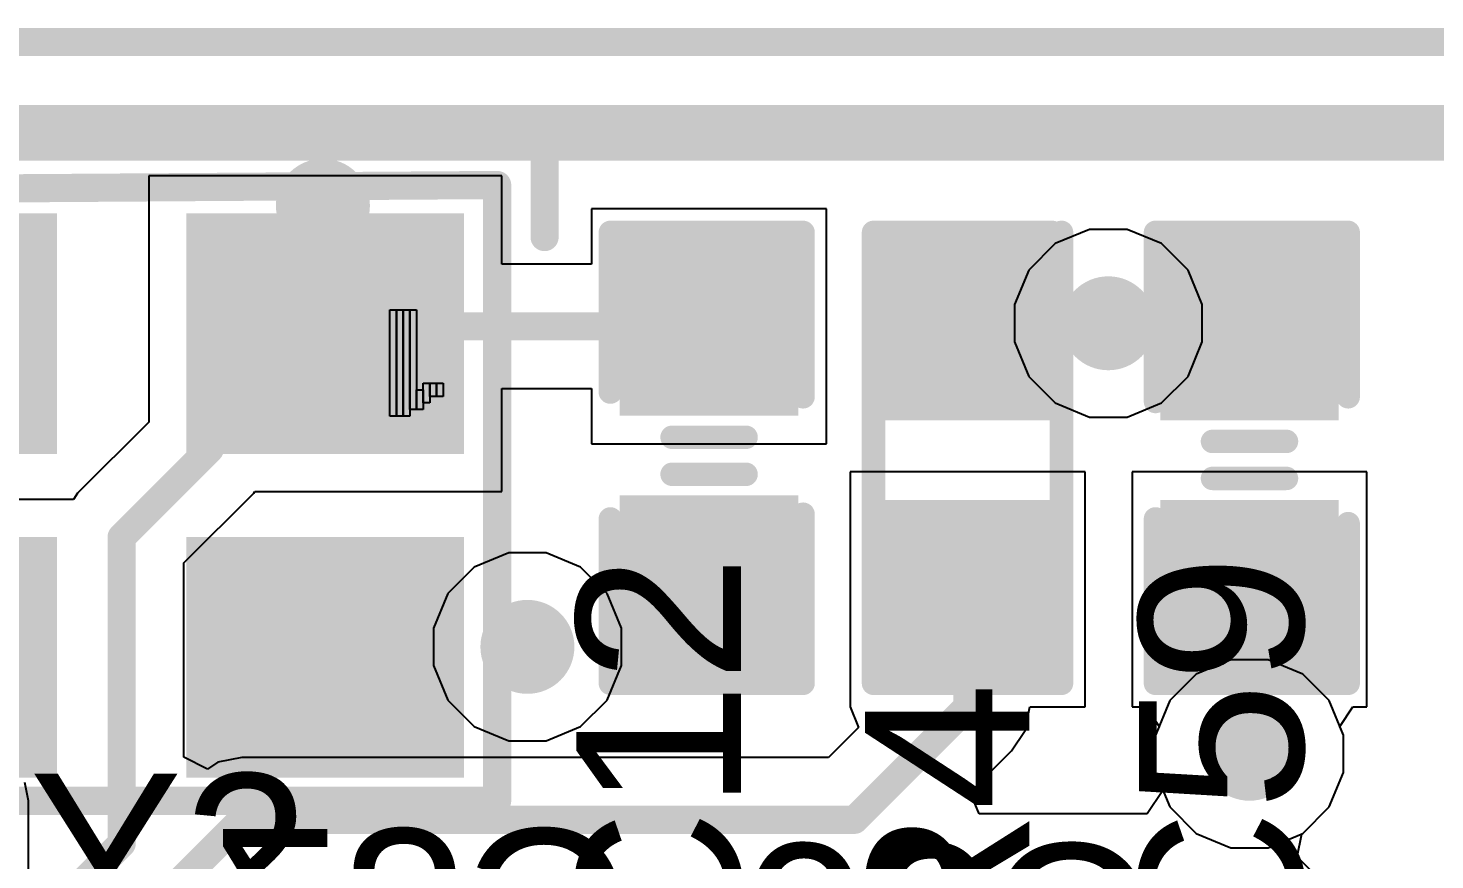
# Model space of a CAD drawing. Header units: inches. Extents: x -1 to 1.07, y -0.9 to 1.08.
# Drawn here: x -0.1649 to 0.1344, y 0.2074 to 0.3845 of the extents above; entities that cross this region are included whole.
import ezdxf

# ---------------------------------------------------------------- set-up
doc = ezdxf.new("R2010")
doc.units = ezdxf.units.IN
doc.header["$MEASUREMENT"] = 0
for name, color, linetype in [('BottomLayer', 5, 'Continuous'), ('BottomOverlay', 54, 'Continuous'), ('Mechanical15', 56, 'Continuous'), ('MidLayer1', 16, 'Continuous'), ('MidLayer2', 76, 'Continuous'), ('TopLayer', 1, 'Continuous'), ('TopOverlay', 2, 'Continuous'), ('TopPaste', 8, 'Continuous'), ('TopSolder', 216, 'Continuous'), ('ViaHoleLayer', 16, 'Continuous')]:
    doc.layers.add(name, color=color, linetype=linetype)
doc.styles.add('Arial', font='', dxfattribs={"height": 0.2})
doc.styles.get('Arial').set_extended_font_data('Arial')

# ---------------------------------------------------------------- blocks, each defined once
blk = doc.blocks.new('1_14IPS_5')
at = {"layer": 'TopOverlay'}
blk.add_lwpolyline([(0.60323, 0.3515, 0.00591, 0.00591, 0), (-0.61724, 0.3515, 0.00591, 0.00591, 0)], format="xyseb", dxfattribs=at)
blk = doc.blocks.new('C0603_S_18')
at = {"layer": 'TopLayer'}
for points in [[(-0.015, 0.015), (0.015, 0.015), (0.015, -0.015), (-0.015, -0.015)], [(0.04, 0.015), (0.07, 0.015), (0.07, -0.015), (0.04, -0.015)]]:
    blk.add_hatch(color=1, dxfattribs=at).paths.add_polyline_path(points)
at = {"layer": 'TopPaste'}
for points in [[(-0.015, 0.015), (0.015, 0.015), (0.015, -0.015), (-0.015, -0.015)], [(0.04, 0.015), (0.07, 0.015), (0.07, -0.015), (0.04, -0.015)]]:
    blk.add_hatch(color=8, dxfattribs=at).paths.add_polyline_path(points)
at = {"layer": 'TopSolder'}
for points in [[(-0.019, 0.019), (0.019, 0.019), (0.019, -0.019), (-0.019, -0.019)], [(0.036, 0.019), (0.074, 0.019), (0.074, -0.019), (0.036, -0.019)]]:
    blk.add_hatch(color=216, dxfattribs=at).paths.add_polyline_path(points)
at = {"layer": 'TopOverlay'}
for points in [[(-0.02, 0.02, 0.005, 0.005, 0), (0.015, 0.02, 0.005, 0.005, 0)], [(-0.02, 0.02, 0.005, 0.005, 0), (-0.02, -0.01, 0.005, 0.005, 0)], [(0.04, 0.02, 0.005, 0.005, 0), (0.076, 0.02, 0.005, 0.005, 0)], [(0.076, 0.02, 0.005, 0.005, 0), (0.076, -0.011, 0.005, 0.005, 0)], [(0.02362, 0.00787, 0.005, 0.005, 0), (0.02362, -0.00787, 0.005, 0.005, 0)], [(0.0315, 0.00787, 0.005, 0.005, 0), (0.0315, -0.00787, 0.005, 0.005, 0)], [(-0.02, -0.01, 0.005, 0.005, 0), (-0.02, -0.021, 0.005, 0.005, 0)], [(0.076, -0.011, 0.005, 0.005, 0), (0.076, -0.021, 0.005, 0.005, 0)], [(-0.02, -0.021, 0.005, 0.005, 0), (0.014, -0.021, 0.005, 0.005, 0)], [(0.041, -0.021, 0.005, 0.005, 0), (0.076, -0.021, 0.005, 0.005, 0)]]:
    blk.add_lwpolyline(points, format="xyseb", dxfattribs=at)
for points in [[(-0.02125, 0.02, 0.0025, 0.0025, 1), (-0.01875, 0.02, 0.0025, 0.0025, 1)], [(-0.02125, 0.02, 0.0025, 0.0025, 1), (-0.01875, 0.02, 0.0025, 0.0025, 1)], [(0.01375, 0.02, 0.0025, 0.0025, 1), (0.01625, 0.02, 0.0025, 0.0025, 1)], [(0.03875, 0.02, 0.0025, 0.0025, 1), (0.04125, 0.02, 0.0025, 0.0025, 1)], [(0.07475, 0.02, 0.0025, 0.0025, 1), (0.07725, 0.02, 0.0025, 0.0025, 1)], [(0.07475, 0.02, 0.0025, 0.0025, 1), (0.07725, 0.02, 0.0025, 0.0025, 1)], [(0.02237, 0.00787, 0.0025, 0.0025, 1), (0.02487, 0.00787, 0.0025, 0.0025, 1)], [(0.03025, 0.00787, 0.0025, 0.0025, 1), (0.03275, 0.00787, 0.0025, 0.0025, 1)], [(0.02237, -0.00787, 0.0025, 0.0025, 1), (0.02487, -0.00787, 0.0025, 0.0025, 1)], [(0.03025, -0.00787, 0.0025, 0.0025, 1), (0.03275, -0.00787, 0.0025, 0.0025, 1)], [(-0.02125, -0.01, 0.0025, 0.0025, 1), (-0.01875, -0.01, 0.0025, 0.0025, 1)], [(-0.02125, -0.01, 0.0025, 0.0025, 1), (-0.01875, -0.01, 0.0025, 0.0025, 1)], [(0.07475, -0.011, 0.0025, 0.0025, 1), (0.07725, -0.011, 0.0025, 0.0025, 1)], [(0.07475, -0.011, 0.0025, 0.0025, 1), (0.07725, -0.011, 0.0025, 0.0025, 1)], [(-0.02125, -0.021, 0.0025, 0.0025, 1), (-0.01875, -0.021, 0.0025, 0.0025, 1)], [(-0.02125, -0.021, 0.0025, 0.0025, 1), (-0.01875, -0.021, 0.0025, 0.0025, 1)], [(0.01275, -0.021, 0.0025, 0.0025, 1), (0.01525, -0.021, 0.0025, 0.0025, 1)], [(0.03975, -0.021, 0.0025, 0.0025, 1), (0.04225, -0.021, 0.0025, 0.0025, 1)], [(0.07475, -0.021, 0.0025, 0.0025, 1), (0.07725, -0.021, 0.0025, 0.0025, 1)], [(0.07475, -0.021, 0.0025, 0.0025, 1), (0.07725, -0.021, 0.0025, 0.0025, 1)]]:
    blk.add_lwpolyline(points, format="xyseb", close=True, dxfattribs=at)
blk = doc.blocks.new('OSC_SMD_4P_L3_2_W2_5_BL_23')
at = {"layer": 'TopLayer'}
for points in [[(-0.07086, 0.05808), (-0.01574, 0.05808), (-0.01574, 0.01083), (-0.07086, 0.01083)], [(0.01574, 0.05808), (0.07086, 0.05808), (0.07086, 0.01084), (0.01574, 0.01084)], [(-0.07086, -0.01082), (-0.01575, -0.01082), (-0.01575, -0.05806), (-0.07086, -0.05806)], [(0.01575, -0.01082), (0.07086, -0.01082), (0.07086, -0.05806), (0.01575, -0.05806)]]:
    blk.add_hatch(color=1, dxfattribs=at).paths.add_polyline_path(points)
at = {"layer": 'TopPaste'}
for points in [[(-0.07086, 0.05808), (-0.01574, 0.05808), (-0.01574, 0.01083), (-0.07086, 0.01083)], [(0.01574, 0.05808), (0.07086, 0.05808), (0.07086, 0.01084), (0.01574, 0.01084)], [(-0.07086, -0.01082), (-0.01575, -0.01082), (-0.01575, -0.05806), (-0.07086, -0.05806)], [(0.01575, -0.01082), (0.07086, -0.01082), (0.07086, -0.05806), (0.01575, -0.05806)]]:
    blk.add_hatch(color=8, dxfattribs=at).paths.add_polyline_path(points)
at = {"layer": 'TopSolder'}
for points in [[(-0.07286, 0.06008), (-0.01375, 0.06008), (-0.01375, 0.00883), (-0.07286, 0.00883)], [(0.01375, 0.06008), (0.07286, 0.06008), (0.07286, 0.00884), (0.01375, 0.00884)], [(-0.07286, -0.00882), (-0.01375, -0.00882), (-0.01375, -0.06006), (-0.07286, -0.06006)], [(0.01375, -0.00882), (0.07286, -0.00882), (0.07286, -0.06006), (0.01375, -0.06006)]]:
    blk.add_hatch(color=216, dxfattribs=at).paths.add_polyline_path(points)
at = {"layer": 'Mechanical15'}
for p, q in [((-0.06134, -0.03952), (-0.06134, -0.01684)), ((-0.06134, -0.01684), (-0.05992, -0.01684)), ((-0.05992, -0.01684), (-0.05992, -0.03952)), ((-0.05992, -0.03952), (-0.05992, -0.01684)), ((-0.05992, -0.01684), (-0.05851, -0.01684)), ((-0.05851, -0.01684), (-0.05851, -0.03952)), ((-0.05851, -0.03952), (-0.05851, -0.01684)), ((-0.05851, -0.01684), (-0.05709, -0.01684)), ((-0.05709, -0.01684), (-0.05709, -0.03952)), ((-0.06559, -0.02393), (-0.06559, -0.01968)), ((-0.06559, -0.01968), (-0.06418, -0.01968)), ((-0.06418, -0.02251), (-0.06418, -0.01826)), ((-0.06418, -0.01826), (-0.06276, -0.01826)), ((-0.06418, -0.01968), (-0.06418, -0.02393)), ((-0.06276, -0.01826), (-0.06276, -0.02251)), ((-0.06276, -0.03952), (-0.06276, -0.01826)), ((-0.06276, -0.01826), (-0.06134, -0.01826)), ((-0.06134, -0.01826), (-0.06134, -0.03952)), ((-0.06843, -0.02393), (-0.06843, -0.02109)), ((-0.06843, -0.02109), (-0.06701, -0.02109)), ((-0.06701, -0.02393), (-0.06843, -0.02393)), ((-0.06701, -0.02109), (-0.06701, -0.02393)), ((-0.06701, -0.02393), (-0.06701, -0.02109)), ((-0.06701, -0.02109), (-0.06559, -0.02109)), ((-0.06559, -0.02393), (-0.06701, -0.02393)), ((-0.06559, -0.02109), (-0.06559, -0.02393)), ((-0.06418, -0.02393), (-0.06559, -0.02393)), ((-0.06276, -0.02251), (-0.06418, -0.02251)), ((-0.06134, -0.03952), (-0.06276, -0.03952)), ((-0.05992, -0.03952), (-0.06134, -0.03952)), ((-0.05851, -0.03952), (-0.05992, -0.03952)), ((-0.05709, -0.03952), (-0.05851, -0.03952))]:
    blk.add_line(p, q, dxfattribs=at)
for points in [[(-0.03783, -0.06169, 0.01, 0.01, 1), (-0.04783, -0.06169, 0.01, 0.01, 1)], [(-0.05033, -0.06169, 0.005, 0.005, 1), (-0.04533, -0.06169, 0.005, 0.005, 1)], [(-0.04033, -0.06169, 0.005, 0.005, 1), (-0.03533, -0.06169, 0.005, 0.005, 1)]]:
    blk.add_lwpolyline(points, format="xyseb", close=True, dxfattribs=at)
at = {"layer": 'TopOverlay'}
for points in [[(0.08, 0.065, 0.006, 0.006, 0), (-0.0799, 0.06501, 0.006, 0.006, 0)], [(-0.0799, 0.06501, 0.006, 0.006, 0), (-0.0799, -0.06609, 0.006, 0.006, 0)], [(0.08, 0.065, 0.006, 0.006, 0), (0.08, 0.00001, 0.006, 0.006, 0)], [(0.08, 0.00001, 0.006, 0.006, 0), (0.08, -0.06499, 0.006, 0.006, 0)], [(-0.09, -0.055, 0.00598, 0.00598, 0), (-0.09, -0.075, 0.00598, 0.00598, 0)], [(0.08, -0.06499, 0.006, 0.006, 0), (-0.0799, -0.06609, 0.006, 0.006, 0)], [(-0.07, -0.075, 0.00598, 0.00598, 0), (-0.09, -0.075, 0.00598, 0.00598, 0)]]:
    blk.add_lwpolyline(points, format="xyseb", dxfattribs=at)
for points in [[(-0.0814, 0.06501, 0.003, 0.003, 1), (-0.0784, 0.06501, 0.003, 0.003, 1)], [(-0.0814, 0.06501, 0.003, 0.003, 1), (-0.0784, 0.06501, 0.003, 0.003, 1)], [(0.0785, 0.065, 0.003, 0.003, 1), (0.0815, 0.065, 0.003, 0.003, 1)], [(0.0785, 0.065, 0.003, 0.003, 1), (0.0815, 0.065, 0.003, 0.003, 1)], [(0.0785, 0.00001, 0.003, 0.003, 1), (0.0815, 0.00001, 0.003, 0.003, 1)], [(0.0785, 0.00001, 0.003, 0.003, 1), (0.0815, 0.00001, 0.003, 0.003, 1)], [(-0.0915, -0.055, 0.00299, 0.00299, 1), (-0.0885, -0.055, 0.00299, 0.00299, 1)], [(0.0785, -0.06499, 0.003, 0.003, 1), (0.0815, -0.06499, 0.003, 0.003, 1)], [(0.0785, -0.06499, 0.003, 0.003, 1), (0.0815, -0.06499, 0.003, 0.003, 1)], [(-0.0814, -0.06609, 0.003, 0.003, 1), (-0.0784, -0.06609, 0.003, 0.003, 1)], [(-0.0814, -0.06609, 0.003, 0.003, 1), (-0.0784, -0.06609, 0.003, 0.003, 1)], [(-0.0915, -0.075, 0.00299, 0.00299, 1), (-0.0885, -0.075, 0.00299, 0.00299, 1)], [(-0.0915, -0.075, 0.00299, 0.00299, 1), (-0.0885, -0.075, 0.00299, 0.00299, 1)], [(-0.0715, -0.075, 0.00299, 0.00299, 1), (-0.0685, -0.075, 0.00299, 0.00299, 1)]]:
    blk.add_lwpolyline(points, format="xyseb", close=True, dxfattribs=at)
blk = doc.blocks.new('R0603_S_62')
at = {"layer": 'TopLayer'}
for points in [[(-0.015, 0.015), (0.015, 0.015), (0.015, -0.015), (-0.015, -0.015)], [(0.04, 0.015), (0.07, 0.015), (0.07, -0.015), (0.04, -0.015)]]:
    blk.add_hatch(color=1, dxfattribs=at).paths.add_polyline_path(points)
at = {"layer": 'TopPaste'}
for points in [[(-0.015, 0.015), (0.015, 0.015), (0.015, -0.015), (-0.015, -0.015)], [(0.04, 0.015), (0.07, 0.015), (0.07, -0.015), (0.04, -0.015)]]:
    blk.add_hatch(color=8, dxfattribs=at).paths.add_polyline_path(points)
at = {"layer": 'TopSolder'}
for points in [[(-0.019, 0.019), (0.019, 0.019), (0.019, -0.019), (-0.019, -0.019)], [(0.036, 0.019), (0.074, 0.019), (0.074, -0.019), (0.036, -0.019)]]:
    blk.add_hatch(color=216, dxfattribs=at).paths.add_polyline_path(points)
at = {"layer": 'TopOverlay'}
for points in [[(0.075, 0.02, 0.005, 0.005, 0), (-0.021, 0.02, 0.005, 0.005, 0)], [(0.075, -0.01, 0.005, 0.005, 0), (0.075, 0.02, 0.005, 0.005, 0)], [(-0.021, -0.009, 0.005, 0.005, 0), (-0.021, 0.018, 0.005, 0.005, 0)], [(-0.021, -0.02, 0.005, 0.005, 0), (-0.021, -0.009, 0.005, 0.005, 0)], [(0.075, -0.02, 0.005, 0.005, 0), (0.075, -0.01, 0.005, 0.005, 0)], [(-0.021, -0.02, 0.005, 0.005, 0), (0.075, -0.02, 0.005, 0.005, 0)]]:
    blk.add_lwpolyline(points, format="xyseb", dxfattribs=at)
for points in [[(-0.02225, 0.02, 0.0025, 0.0025, 1), (-0.01975, 0.02, 0.0025, 0.0025, 1)], [(0.07375, 0.02, 0.0025, 0.0025, 1), (0.07625, 0.02, 0.0025, 0.0025, 1)], [(0.07375, 0.02, 0.0025, 0.0025, 1), (0.07625, 0.02, 0.0025, 0.0025, 1)], [(-0.02225, 0.018, 0.0025, 0.0025, 1), (-0.01975, 0.018, 0.0025, 0.0025, 1)], [(-0.02225, -0.009, 0.0025, 0.0025, 1), (-0.01975, -0.009, 0.0025, 0.0025, 1)], [(-0.02225, -0.009, 0.0025, 0.0025, 1), (-0.01975, -0.009, 0.0025, 0.0025, 1)], [(0.07375, -0.01, 0.0025, 0.0025, 1), (0.07625, -0.01, 0.0025, 0.0025, 1)], [(0.07375, -0.01, 0.0025, 0.0025, 1), (0.07625, -0.01, 0.0025, 0.0025, 1)], [(-0.02225, -0.02, 0.0025, 0.0025, 1), (-0.01975, -0.02, 0.0025, 0.0025, 1)], [(-0.02225, -0.02, 0.0025, 0.0025, 1), (-0.01975, -0.02, 0.0025, 0.0025, 1)], [(0.07375, -0.02, 0.0025, 0.0025, 1), (0.07625, -0.02, 0.0025, 0.0025, 1)], [(0.07375, -0.02, 0.0025, 0.0025, 1), (0.07625, -0.02, 0.0025, 0.0025, 1)]]:
    blk.add_lwpolyline(points, format="xyseb", close=True, dxfattribs=at)
blk = doc.blocks.new('C0603_S_117')
at = {"layer": 'TopLayer'}
for points in [[(-0.015, 0.015), (0.015, 0.015), (0.015, -0.015), (-0.015, -0.015)], [(0.04, 0.015), (0.07, 0.015), (0.07, -0.015), (0.04, -0.015)]]:
    blk.add_hatch(color=1, dxfattribs=at).paths.add_polyline_path(points)
at = {"layer": 'TopPaste'}
for points in [[(-0.015, 0.015), (0.015, 0.015), (0.015, -0.015), (-0.015, -0.015)], [(0.04, 0.015), (0.07, 0.015), (0.07, -0.015), (0.04, -0.015)]]:
    blk.add_hatch(color=8, dxfattribs=at).paths.add_polyline_path(points)
at = {"layer": 'TopSolder'}
for points in [[(-0.019, 0.019), (0.019, 0.019), (0.019, -0.019), (-0.019, -0.019)], [(0.036, 0.019), (0.074, 0.019), (0.074, -0.019), (0.036, -0.019)]]:
    blk.add_hatch(color=216, dxfattribs=at).paths.add_polyline_path(points)
at = {"layer": 'TopOverlay'}
for points in [[(-0.02, -0.01, 0.005, 0.005, 0), (-0.02, 0.02, 0.005, 0.005, 0)], [(0.015, 0.02, 0.005, 0.005, 0), (-0.02, 0.02, 0.005, 0.005, 0)], [(0.076, 0.02, 0.005, 0.005, 0), (0.04, 0.02, 0.005, 0.005, 0)], [(0.076, -0.011, 0.005, 0.005, 0), (0.076, 0.02, 0.005, 0.005, 0)], [(0.02362, -0.00787, 0.005, 0.005, 0), (0.02362, 0.00787, 0.005, 0.005, 0)], [(0.0315, -0.00787, 0.005, 0.005, 0), (0.0315, 0.00787, 0.005, 0.005, 0)], [(-0.02, -0.021, 0.005, 0.005, 0), (-0.02, -0.01, 0.005, 0.005, 0)], [(0.076, -0.021, 0.005, 0.005, 0), (0.076, -0.011, 0.005, 0.005, 0)], [(-0.02, -0.021, 0.005, 0.005, 0), (0.014, -0.021, 0.005, 0.005, 0)], [(0.076, -0.021, 0.005, 0.005, 0), (0.041, -0.021, 0.005, 0.005, 0)]]:
    blk.add_lwpolyline(points, format="xyseb", dxfattribs=at)
for points in [[(-0.02125, 0.02, 0.0025, 0.0025, 1), (-0.01875, 0.02, 0.0025, 0.0025, 1)], [(-0.02125, 0.02, 0.0025, 0.0025, 1), (-0.01875, 0.02, 0.0025, 0.0025, 1)], [(0.01375, 0.02, 0.0025, 0.0025, 1), (0.01625, 0.02, 0.0025, 0.0025, 1)], [(0.03875, 0.02, 0.0025, 0.0025, 1), (0.04125, 0.02, 0.0025, 0.0025, 1)], [(0.07475, 0.02, 0.0025, 0.0025, 1), (0.07725, 0.02, 0.0025, 0.0025, 1)], [(0.07475, 0.02, 0.0025, 0.0025, 1), (0.07725, 0.02, 0.0025, 0.0025, 1)], [(0.02237, 0.00787, 0.0025, 0.0025, 1), (0.02487, 0.00787, 0.0025, 0.0025, 1)], [(0.03025, 0.00787, 0.0025, 0.0025, 1), (0.03275, 0.00787, 0.0025, 0.0025, 1)], [(0.02237, -0.00787, 0.0025, 0.0025, 1), (0.02487, -0.00787, 0.0025, 0.0025, 1)], [(0.03025, -0.00787, 0.0025, 0.0025, 1), (0.03275, -0.00787, 0.0025, 0.0025, 1)], [(-0.02125, -0.01, 0.0025, 0.0025, 1), (-0.01875, -0.01, 0.0025, 0.0025, 1)], [(-0.02125, -0.01, 0.0025, 0.0025, 1), (-0.01875, -0.01, 0.0025, 0.0025, 1)], [(0.07475, -0.011, 0.0025, 0.0025, 1), (0.07725, -0.011, 0.0025, 0.0025, 1)], [(0.07475, -0.011, 0.0025, 0.0025, 1), (0.07725, -0.011, 0.0025, 0.0025, 1)], [(-0.02125, -0.021, 0.0025, 0.0025, 1), (-0.01875, -0.021, 0.0025, 0.0025, 1)], [(-0.02125, -0.021, 0.0025, 0.0025, 1), (-0.01875, -0.021, 0.0025, 0.0025, 1)], [(0.01275, -0.021, 0.0025, 0.0025, 1), (0.01525, -0.021, 0.0025, 0.0025, 1)], [(0.03975, -0.021, 0.0025, 0.0025, 1), (0.04225, -0.021, 0.0025, 0.0025, 1)], [(0.07475, -0.021, 0.0025, 0.0025, 1), (0.07725, -0.021, 0.0025, 0.0025, 1)], [(0.07475, -0.021, 0.0025, 0.0025, 1), (0.07725, -0.021, 0.0025, 0.0025, 1)]]:
    blk.add_lwpolyline(points, format="xyseb", close=True, dxfattribs=at)

msp = doc.modelspace()

# ---------------------------------------------------------------- hatches: boundary and pattern name
at = {"layer": 'BottomLayer'}
h = msp.add_hatch(color=5, dxfattribs=at)
edge = h.paths.add_edge_path()
edge.add_arc((0.06496, 0.32165), 0.01, 0, 360)
h = msp.add_hatch(color=5, dxfattribs=at)
edge = h.paths.add_edge_path()
edge.add_arc((-0.05866, 0.25276), 0.01, 0, 360)
h = msp.add_hatch(color=5, dxfattribs=at)
edge = h.paths.add_edge_path()
edge.add_arc((0.095, 0.23), 0.01, 0, 360)
at = {"layer": 'MidLayer1'}
h = msp.add_hatch(color=16, dxfattribs=at)
edge = h.paths.add_edge_path()
edge.add_arc((0.06496, 0.32165), 0.01, 0, 360)
h = msp.add_hatch(color=16, dxfattribs=at)
edge = h.paths.add_edge_path()
edge.add_arc((-0.05866, 0.25276), 0.01, 0, 360)
h = msp.add_hatch(color=16, dxfattribs=at)
edge = h.paths.add_edge_path()
edge.add_arc((0.095, 0.23), 0.01, 0, 360)
at = {"layer": 'MidLayer2'}
h = msp.add_hatch(color=76, dxfattribs=at)
edge = h.paths.add_edge_path()
edge.add_arc((0.06496, 0.32165), 0.01, 0, 360)
h = msp.add_hatch(color=76, dxfattribs=at)
edge = h.paths.add_edge_path()
edge.add_arc((-0.05866, 0.25276), 0.01, 0, 360)
h = msp.add_hatch(color=76, dxfattribs=at)
edge = h.paths.add_edge_path()
edge.add_arc((0.095, 0.23), 0.01, 0, 360)
at = {"layer": 'TopLayer'}
h = msp.add_hatch(color=1, dxfattribs=at)
edge = h.paths.add_edge_path()
edge.add_arc((0.06496, 0.32165), 0.01, 0, 360)
h = msp.add_hatch(color=1, dxfattribs=at)
edge = h.paths.add_edge_path()
edge.add_arc((-0.05866, 0.25276), 0.01, 0, 360)
h = msp.add_hatch(color=1, dxfattribs=at)
edge = h.paths.add_edge_path()
edge.add_arc((0.095, 0.23), 0.01, 0, 360)
at = {"layer": 'ViaHoleLayer'}
h = msp.add_hatch(color=16, dxfattribs=at)
edge = h.paths.add_edge_path()
edge.add_arc((0.06496, 0.32165), 0.005, 0, 360)
h = msp.add_hatch(color=16, dxfattribs=at)
edge = h.paths.add_edge_path()
edge.add_arc((-0.05866, 0.25276), 0.005, 0, 360)
h = msp.add_hatch(color=16, dxfattribs=at)
edge = h.paths.add_edge_path()
edge.add_arc((0.095, 0.23), 0.005, 0, 360)

# ---------------------------------------------------------------- linework, layer by layer
at = {"layer": 'BottomLayer'}
for p, q in [((0.09102, 0.25), (0.08367, 0.24696)), ((0.09898, 0.25), (0.09102, 0.25)), ((0.10633, 0.24696), (0.09898, 0.25)), ((0.08367, 0.24696), (0.07804, 0.24133)), ((0.11196, 0.24133), (0.10633, 0.24696)), ((0.07804, 0.24133), (0.075, 0.23398)), ((0.115, 0.23398), (0.11196, 0.24133)), ((0.075, 0.23398), (0.075, 0.22602)), ((0.115, 0.22602), (0.115, 0.23398)), ((0.075, 0.22602), (0.07804, 0.21867)), ((0.11196, 0.21867), (0.115, 0.22602)), ((0.07804, 0.21867), (0.08367, 0.21304)), ((0.10633, 0.21304), (0.11196, 0.21867)), ((0.08367, 0.21304), (0.09102, 0.21)), ((0.09898, 0.21), (0.10633, 0.21304)), ((0.09102, 0.21), (0.09898, 0.21))]:
    msp.add_line(p, q, dxfattribs=at)
at = {"layer": 'MidLayer1'}
for p, q in [((0.09102, 0.25), (0.08367, 0.24696)), ((0.09898, 0.25), (0.09102, 0.25)), ((0.10633, 0.24696), (0.09898, 0.25)), ((0.08367, 0.24696), (0.07804, 0.24133)), ((0.11196, 0.24133), (0.10633, 0.24696)), ((0.07804, 0.24133), (0.075, 0.23398)), ((0.115, 0.23398), (0.11196, 0.24133)), ((0.075, 0.23398), (0.075, 0.22602)), ((0.115, 0.22602), (0.115, 0.23398)), ((0.075, 0.22602), (0.07804, 0.21867)), ((0.11196, 0.21867), (0.115, 0.22602)), ((0.07804, 0.21867), (0.08367, 0.21304)), ((0.10633, 0.21304), (0.11196, 0.21867)), ((0.08367, 0.21304), (0.09102, 0.21)), ((0.09898, 0.21), (0.10633, 0.21304)), ((0.09102, 0.21), (0.09898, 0.21))]:
    msp.add_line(p, q, dxfattribs=at)
at = {"layer": 'MidLayer2'}
for p, q in [((0.06098, 0.34165), (0.05363, 0.33861)), ((0.06894, 0.34165), (0.06098, 0.34165)), ((0.07629, 0.33861), (0.06894, 0.34165)), ((0.05363, 0.33861), (0.04801, 0.33298)), ((0.08192, 0.33298), (0.07629, 0.33861)), ((0.04801, 0.33298), (0.04496, 0.32563)), ((0.08496, 0.32563), (0.08192, 0.33298)), ((0.04496, 0.32563), (0.04496, 0.31768)), ((0.08496, 0.31768), (0.08496, 0.32563)), ((0.04496, 0.31768), (0.04801, 0.31032)), ((0.08192, 0.31032), (0.08496, 0.31768)), ((0.04801, 0.31032), (0.05363, 0.3047)), ((0.07629, 0.3047), (0.08192, 0.31032)), ((0.05363, 0.3047), (0.06098, 0.30165)), ((0.06894, 0.30165), (0.07629, 0.3047)), ((0.06098, 0.30165), (0.06894, 0.30165)), ((-0.06264, 0.27276), (-0.06999, 0.26971)), ((-0.05468, 0.27276), (-0.06264, 0.27276)), ((-0.04733, 0.26971), (-0.05468, 0.27276)), ((-0.06999, 0.26971), (-0.07562, 0.26409)), ((-0.04171, 0.26409), (-0.04733, 0.26971)), ((-0.07562, 0.26409), (-0.07866, 0.25673)), ((-0.03866, 0.25673), (-0.04171, 0.26409)), ((-0.07866, 0.25673), (-0.07866, 0.24878)), ((-0.03866, 0.24878), (-0.03866, 0.25673)), ((-0.07866, 0.24878), (-0.07562, 0.24143)), ((-0.04171, 0.24143), (-0.03866, 0.24878)), ((-0.07562, 0.24143), (-0.06999, 0.2358)), ((-0.04733, 0.2358), (-0.04171, 0.24143)), ((-0.06999, 0.2358), (-0.06264, 0.23276)), ((-0.05468, 0.23276), (-0.04733, 0.2358)), ((-0.06264, 0.23276), (-0.05468, 0.23276)), ((-0.1648, 0.22), (-0.16558, 0.2239)), ((-0.1648, 0.1702), (-0.1648, 0.22))]:
    msp.add_line(p, q, dxfattribs=at)
at = {"layer": 'TopLayer'}
for p, q in [((-0.06413, 0.35306), (-0.13925, 0.35306)), ((-0.13925, 0.35306), (-0.13925, 0.30062)), ((-0.06413, 0.33425), (-0.06413, 0.35306)), ((0.005, 0.346), (-0.045, 0.346)), ((-0.045, 0.346), (-0.045, 0.33425)), ((0.005, 0.296), (0.005, 0.346)), ((-0.045, 0.33425), (-0.06413, 0.33425)), ((-0.06413, 0.28582), (-0.06413, 0.30775)), ((-0.06413, 0.30775), (-0.045, 0.30775)), ((-0.045, 0.30775), (-0.045, 0.296)), ((-0.13925, 0.30062), (-0.15437, 0.2855)), ((-0.045, 0.296), (0.005, 0.296)), ((0.06, 0.29), (0.01, 0.29)), ((0.01, 0.29), (0.01, 0.24)), ((0.06, 0.24), (0.06, 0.29)), ((0.12, 0.29), (0.07, 0.29)), ((0.07, 0.29), (0.07, 0.24)), ((0.12, 0.24), (0.12, 0.29)), ((-0.15437, 0.2855), (-0.15527, 0.28416)), ((-0.13175, 0.27064), (-0.11688, 0.28551)), ((-0.11688, 0.28551), (-0.11667, 0.28582)), ((-0.11667, 0.28582), (-0.06413, 0.28582)), ((-0.15527, 0.28416), (-0.22586, 0.28416)), ((-0.13175, 0.22926), (-0.13175, 0.27064)), ((0.01, 0.24), (0.01, 0.24)), ((0.01, 0.24), (0.01183, 0.23558)), ((0.04725, 0.23493), (0.04825, 0.24)), ((0.04825, 0.24), (0.06, 0.24)), ((0.07, 0.24), (0.07299, 0.24)), ((0.07299, 0.24), (0.07577, 0.23584)), ((0.11423, 0.23584), (0.11701, 0.24)), ((0.11701, 0.24), (0.12, 0.24)), ((0.01183, 0.23558), (0.00545, 0.22919)), ((0.04437, 0.23063), (0.04725, 0.23493)), ((0.07577, 0.23584), (0.075, 0.23398)), ((0.075, 0.23398), (0.075, 0.22602)), ((0.115, 0.23398), (0.11423, 0.23584)), ((0.115, 0.22602), (0.115, 0.23398)), ((0.03556, 0.22181), (0.04437, 0.23063)), ((-0.12675, 0.2267), (-0.13175, 0.22926)), ((-0.12453, 0.22818), (-0.12675, 0.2267)), ((-0.11946, 0.22919), (-0.12453, 0.22818)), ((0.00545, 0.22919), (-0.11946, 0.22919)), ((0.075, 0.22602), (0.07659, 0.22219)), ((0.11196, 0.21867), (0.115, 0.22602)), ((0.03747, 0.21719), (0.03556, 0.22181)), ((0.07659, 0.22219), (0.07325, 0.21719)), ((0.10633, 0.21304), (0.11196, 0.21867)), ((0.07325, 0.21719), (0.03747, 0.21719)), ((0.10517, 0.20806), (0.10614, 0.21297)), ((0.10614, 0.21297), (0.10633, 0.21304)), ((0.12551, 0.18772), (0.10517, 0.20806))]:
    msp.add_line(p, q, dxfattribs=at)
for points in [[(-0.12625, 0.29882, 0.006, 0.006, 0), (-0.10407, 0.321, 0.006, 0.006, 0)], [(-0.10407, 0.321, 0.006, 0.006, 0), (-0.02, 0.321, 0.006, 0.006, 0)], [(-0.12625, 0.29488, 0.006, 0.006, 0), (-0.12625, 0.29882, 0.006, 0.006, 0)], [(-0.145, 0.27613, 0.006, 0.006, 0), (-0.12625, 0.29488, 0.006, 0.006, 0)], [(-0.145, 0.21088, 0.006, 0.006, 0), (-0.145, 0.27613, 0.006, 0.006, 0)], [(0.035, 0.24, 0.006, 0.006, 0), (0.035, 0.265, 0.006, 0.006, 0)], [(0.095, 0.23, 0.006, 0.006, 0), (0.095, 0.265, 0.006, 0.006, 0)], [(0.01094, 0.21594, 0.006, 0.006, 0), (0.035, 0.24, 0.006, 0.006, 0)], [(-0.1427, 0.1927, 0.006, 0.006, 0), (-0.11946, 0.21594, 0.006, 0.006, 0)], [(-0.11946, 0.21594, 0.006, 0.006, 0), (0.01094, 0.21594, 0.006, 0.006, 0)], [(-0.15844, 0.19744, 0.006, 0.006, 0), (-0.145, 0.21088, 0.006, 0.006, 0)]]:
    msp.add_lwpolyline(points, format="xyseb", dxfattribs=at)
for points in [[(-0.10557, 0.321, 0.003, 0.003, 1), (-0.10257, 0.321, 0.003, 0.003, 1)], [(-0.10557, 0.321, 0.003, 0.003, 1), (-0.10257, 0.321, 0.003, 0.003, 1)], [(-0.0215, 0.321, 0.003, 0.003, 1), (-0.0185, 0.321, 0.003, 0.003, 1)], [(-0.12775, 0.29882, 0.003, 0.003, 1), (-0.12475, 0.29882, 0.003, 0.003, 1)], [(-0.12775, 0.29882, 0.003, 0.003, 1), (-0.12475, 0.29882, 0.003, 0.003, 1)], [(-0.12775, 0.29488, 0.003, 0.003, 1), (-0.12475, 0.29488, 0.003, 0.003, 1)], [(-0.12775, 0.29488, 0.003, 0.003, 1), (-0.12475, 0.29488, 0.003, 0.003, 1)], [(-0.1465, 0.27613, 0.003, 0.003, 1), (-0.1435, 0.27613, 0.003, 0.003, 1)], [(-0.1465, 0.27613, 0.003, 0.003, 1), (-0.1435, 0.27613, 0.003, 0.003, 1)], [(0.0335, 0.265, 0.003, 0.003, 1), (0.0365, 0.265, 0.003, 0.003, 1)], [(0.0935, 0.265, 0.003, 0.003, 1), (0.0965, 0.265, 0.003, 0.003, 1)], [(0.0335, 0.24, 0.003, 0.003, 1), (0.0365, 0.24, 0.003, 0.003, 1)], [(0.0335, 0.24, 0.003, 0.003, 1), (0.0365, 0.24, 0.003, 0.003, 1)], [(0.0935, 0.23, 0.003, 0.003, 1), (0.0965, 0.23, 0.003, 0.003, 1)], [(-0.12096, 0.21594, 0.003, 0.003, 1), (-0.11796, 0.21594, 0.003, 0.003, 1)], [(-0.12096, 0.21594, 0.003, 0.003, 1), (-0.11796, 0.21594, 0.003, 0.003, 1)], [(0.00944, 0.21594, 0.003, 0.003, 1), (0.01244, 0.21594, 0.003, 0.003, 1)], [(0.00944, 0.21594, 0.003, 0.003, 1), (0.01244, 0.21594, 0.003, 0.003, 1)], [(-0.1465, 0.21088, 0.003, 0.003, 1), (-0.1435, 0.21088, 0.003, 0.003, 1)], [(-0.1465, 0.21088, 0.003, 0.003, 1), (-0.1435, 0.21088, 0.003, 0.003, 1)]]:
    msp.add_lwpolyline(points, format="xyseb", close=True, dxfattribs=at)
at = {"layer": 'TopOverlay'}
msp.add_lwpolyline([(-0.25315, 0.3622, 0.01181, 0.01181, 0), (0.21417, 0.3622, 0.01181, 0.01181, 0)], format="xyseb", dxfattribs=at)

# ---------------------------------------------------------------- block references
for name, p, rotation in [('1_14IPS_5', (0.35303, 0.73304), 180), ('OSC_SMD_4P_L3_2_W2_5_BL_23', (-0.145, 0.285), 180), ('C0603_S_117', (-0.02, 0.321), 270), ('R0603_S_62', (0.035, 0.32), 270), ('C0603_S_18', (0.095, 0.265), 90)]:
    msp.add_blockref(name, p, dxfattribs=dict(rotation=rotation))

# ---------------------------------------------------------------- texts
at = {"layer": 'BottomOverlay', "style": 'Arial', "text_generation_flag": 2}
for s, p in [('C37', (-0.03624, 0.17897)), ('C39', (0.07598, 0.17582))]:
    msp.add_text(s, height=0.035, dxfattribs=at).set_placement(p)
at = {"layer": 'TopOverlay', "style": 'Arial'}
for s, p in [('C12', (-0.01323, 0.18269)), ('C59', (0.10646, 0.18268)), ('R4', (0.04818, 0.18265))]:
    msp.add_text(s, height=0.035, rotation=90, dxfattribs=at).set_placement(p)
msp.add_text('Y2', height=0.035, dxfattribs=at).set_placement((-0.16467, 0.19075))

doc.saveas('drawing.dxf')
